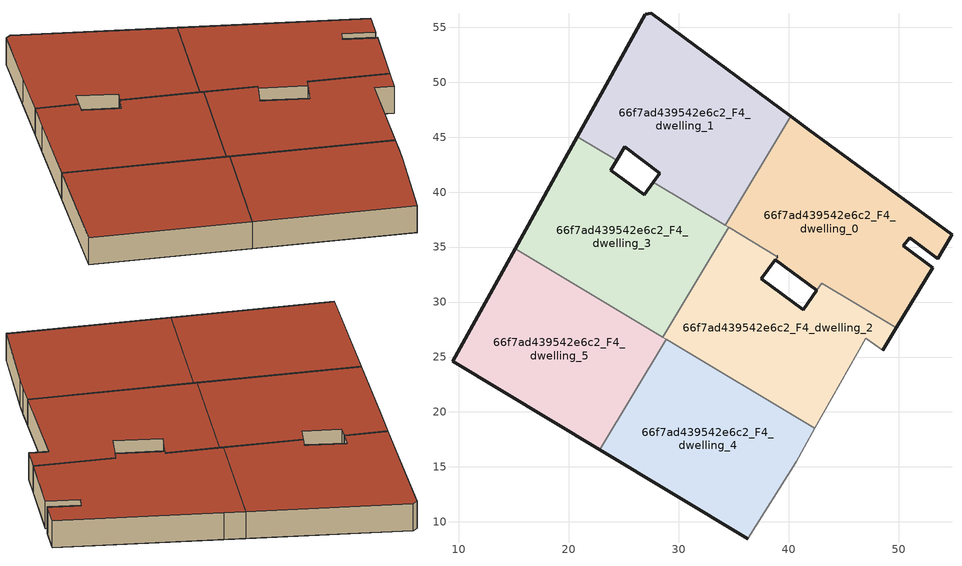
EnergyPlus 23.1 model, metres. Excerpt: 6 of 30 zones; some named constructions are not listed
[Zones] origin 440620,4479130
66f7ad439542e6c2_F4_dwelling_0
 floor to 66f7ad439542e6c2_F3_dwelling_0 (EU_floor_Construction): 49.79,27.64 53.09,33.14 50.44,35.12 51,35.85 53.57,33.96 54.76,35.96 54.86,36.11 41.85,45.65 40.17,46.89 34.23,36.98 38.98,34.12 38.79,33.86 42.56,31.06 43.02,31.71 z12
 wall outside (EU_wall_Construction): 40.17,46.89 41.85,45.65 54.86,36.11 54.76,35.96 53.57,33.96 51,35.85 50.44,35.12 53.09,33.14 49.79,27.64 / 42.56,31.06 38.79,33.86 z12:15; 38.98,34.12,15 38.98,34.13,12 38.98,34.13,15
 wall to 66f7ad439542e6c2_F4_dwelling_1 (EU_wall_Construction): 34.23,36.98 40.17,46.89 z12:15
 wall to 66f7ad439542e6c2_F4_dwelling_2 (EU_wall_Construction): 43.02,31.71 42.56,31.06 / 38.98,34.13 34.55,36.78 / 49.79,27.64 43.02,31.7 / 38.79,33.86 38.98,34.12 z12:15; 43.02,31.7,14.97 43.02,31.7,12 43.02,31.71,12
 wall to 66f7ad439542e6c2_F4_dwelling_3 (EU_wall_Construction): 34.55,36.78 34.23,36.98 z12:15
 roof outside (EU_roof_Construction): 54.86,36.11 54.76,35.96 53.57,33.96 51,35.85 50.44,35.12 53.09,33.14 49.79,27.64 43.02,31.71 42.56,31.06 38.79,33.86 38.98,34.12 34.23,36.98 40.17,46.89 41.85,45.65 z15
66f7ad439542e6c2_F4_dwelling_1
 floor to 66f7ad439542e6c2_F3_dwelling_1 (EU_floor_Construction): 34.23,36.98 40.17,46.89 27.5,56.25 26.94,56.17 23.41,49.76 20.78,45.04 24.36,42.89 25.07,44.12 28.26,41.7 27.69,40.9 z12
 wall outside (EU_wall_Construction): 20.78,45.04 23.41,49.76 26.94,56.17 27.5,56.25 40.17,46.89 / 27.69,40.9 28.26,41.7 25.07,44.12 24.36,42.89 z12:15
 wall to 66f7ad439542e6c2_F4_dwelling_3 (EU_wall_Construction): 24.36,42.89 20.78,45.04 / 34.23,36.98 27.69,40.9 z12:15
 roof outside (EU_roof_Construction): 40.17,46.89 34.23,36.98 27.69,40.9 28.26,41.7 25.07,44.12 24.36,42.89 20.78,45.04 23.41,49.76 26.94,56.17 27.5,56.25 z15
66f7ad439542e6c2_F4_dwelling_2
 floor to 66f7ad439542e6c2_F3_dwelling_2 (EU_floor_Construction): 48.58,25.63 49.79,27.64 43.02,31.71 41.3,29.3 37.49,32.13 38.98,34.12 34.55,36.78 28.57,26.8 42.4,18.51 47.03,26.73 z12
 wall outside (EU_wall_Construction): 49.79,27.64 48.58,25.63 / 38.79,33.86 37.49,32.13 41.3,29.3 42.55,31.05 z12:15; 38.98,34.12,15 38.98,34.13,12 38.98,34.12,12; 42.56,31.06,15 42.55,31.05,12 42.56,31.06,12
 wall adiabatic (EU_wall_Construction): 48.58,25.63 47.03,26.73 42.4,18.51 z12:15
 wall to 66f7ad439542e6c2_F4_dwelling_3 (EU_wall_Construction): 28.57,26.8 34.55,36.78 z12:15
 wall to 66f7ad439542e6c2_F4_dwelling_4 (EU_wall_Construction): 42.4,18.51 28.85,26.63 z12:15
 wall to 66f7ad439542e6c2_F4_dwelling_5 (EU_wall_Construction): 28.85,26.63 28.57,26.8 z12:15
 roof outside (EU_roof_Construction): 43.02,31.71 49.79,27.64 48.58,25.63 47.03,26.73 42.4,18.51 28.57,26.8 34.55,36.78 38.98,34.12 37.49,32.13 41.3,29.3 z15
66f7ad439542e6c2_F4_dwelling_3
 floor to 66f7ad439542e6c2_F3_dwelling_3 (EU_floor_Construction): 28.57,26.8 34.55,36.78 27.69,40.9 26.85,39.75 23.84,41.97 24.36,42.89 20.78,45.04 19.23,42.27 15.12,34.87 z12
 wall outside (EU_wall_Construction): 24.36,42.89 23.84,41.97 26.85,39.75 27.69,40.9 / 15.12,34.87 19.23,42.27 20.78,45.04 z12:15
 wall to 66f7ad439542e6c2_F4_dwelling_5 (EU_wall_Construction): 28.57,26.8 15.12,34.87 z12:15
 roof outside (EU_roof_Construction): 27.69,40.9 34.55,36.78 28.57,26.8 15.12,34.87 19.23,42.27 20.78,45.04 24.36,42.89 23.84,41.97 26.85,39.75 z15
66f7ad439542e6c2_F4_dwelling_4
 floor to 66f7ad439542e6c2_F3_dwelling_4 (EU_floor_Construction): 36.28,8.48 40.68,15.49 41.43,16.79 42.4,18.51 28.85,26.63 22.81,16.56 z12
 wall outside (EU_wall_Construction): 36.28,8.48 22.81,16.56 z12:15
 wall to 66f7ad439542e6c2_F4_dwelling_5 (EU_wall_Construction): 22.81,16.56 28.85,26.63 z12:15
 wall adiabatic (EU_wall_Construction): 42.4,18.51 41.43,16.79 40.68,15.49 36.28,8.48 z12:15
 roof outside (EU_roof_Construction): 42.4,18.51 41.43,16.79 40.68,15.49 36.28,8.48 22.81,16.56 28.85,26.63 z15
66f7ad439542e6c2_F4_dwelling_5
 floor to 66f7ad439542e6c2_F3_dwelling_5 (EU_floor_Construction): 22.81,16.56 28.85,26.63 15.12,34.87 9.42,24.59 z12
 wall outside (EU_wall_Construction): 22.81,16.56 9.42,24.59 15.12,34.87 z12:15
 roof outside (EU_roof_Construction): 28.85,26.63 22.81,16.56 9.42,24.59 15.12,34.87 z15
[HVACTEMPLATE:THERMOSTAT] Constant Heating Setpoint=20; Constant Cooling Setpoint=50
EU_HeatOnly_66f7ad439542e6c2_F0_dwelling_0; EU_HeatOnly_66f7ad439542e6c2_F0_dwelling_1; EU_HeatOnly_66f7ad439542e6c2_F0_dwelling_2; EU_HeatOnly_66f7ad439542e6c2_F0_dwelling_3; EU_HeatOnly_66f7ad439542e6c2_F0_dwelling_4; EU_HeatOnly_66f7ad439542e6c2_F0_dwelling_5; EU_HeatOnly_66f7ad439542e6c2_F1_dwelling_0; EU_HeatOnly_66f7ad439542e6c2_F1_dwelling_1; EU_HeatOnly_66f7ad439542e6c2_F1_dwelling_2; EU_HeatOnly_66f7ad439542e6c2_F1_dwelling_3; EU_HeatOnly_66f7ad439542e6c2_F1_dwelling_4; EU_HeatOnly_66f7ad439542e6c2_F1_dwelling_5; EU_HeatOnly_66f7ad439542e6c2_F2_dwelling_0; EU_HeatOnly_66f7ad439542e6c2_F2_dwelling_1; EU_HeatOnly_66f7ad439542e6c2_F2_dwelling_2; EU_HeatOnly_66f7ad439542e6c2_F2_dwelling_3; EU_HeatOnly_66f7ad439542e6c2_F2_dwelling_4; EU_HeatOnly_66f7ad439542e6c2_F2_dwelling_5; EU_HeatOnly_66f7ad439542e6c2_F3_dwelling_0; EU_HeatOnly_66f7ad439542e6c2_F3_dwelling_1; EU_HeatOnly_66f7ad439542e6c2_F3_dwelling_2; EU_HeatOnly_66f7ad439542e6c2_F3_dwelling_3; EU_HeatOnly_66f7ad439542e6c2_F3_dwelling_4; EU_HeatOnly_66f7ad439542e6c2_F3_dwelling_5; EU_HeatOnly_66f7ad439542e6c2_F4_dwelling_0; EU_HeatOnly_66f7ad439542e6c2_F4_dwelling_1; EU_HeatOnly_66f7ad439542e6c2_F4_dwelling_2; EU_HeatOnly_66f7ad439542e6c2_F4_dwelling_3; EU_HeatOnly_66f7ad439542e6c2_F4_dwelling_4; EU_HeatOnly_66f7ad439542e6c2_F4_dwelling_5
[SCHEDULE:CONSTANT]
Name | Hourly Value
EU_AlwaysOn | 1
EU_CoolingOff | 0
[SCHEDULE:FILE] Column Number=1; Rows to Skip at Top=0; Number of Hours of Data=8760; Column Separator=Comma; Interpolate to Timestep=No; Minutes per Item=60; Adjust Schedule for Daylight Savings=Yes
Name | File
EU_Step8_GainSchedule_66f7ad439542e6c2_F4_dwelling_2_f000 | ../../schedules/66f7ad439542e6c2/66f7ad439542e6c2_F4_dwelling_2_f000_gain.csv
EU_Step8_GainSchedule_66f7ad439542e6c2_F4_dwelling_3_f000 | ../../schedules/66f7ad439542e6c2/66f7ad439542e6c2_F4_dwelling_3_f000_gain.csv
EU_Step8_GainSchedule_66f7ad439542e6c2_F4_dwelling_4_f000 | ../../schedules/66f7ad439542e6c2/66f7ad439542e6c2_F4_dwelling_4_f000_gain.csv
EU_Step8_GainSchedule_66f7ad439542e6c2_F4_dwelling_5_f000 | ../../schedules/66f7ad439542e6c2/66f7ad439542e6c2_F4_dwelling_5_f000_gain.csv
